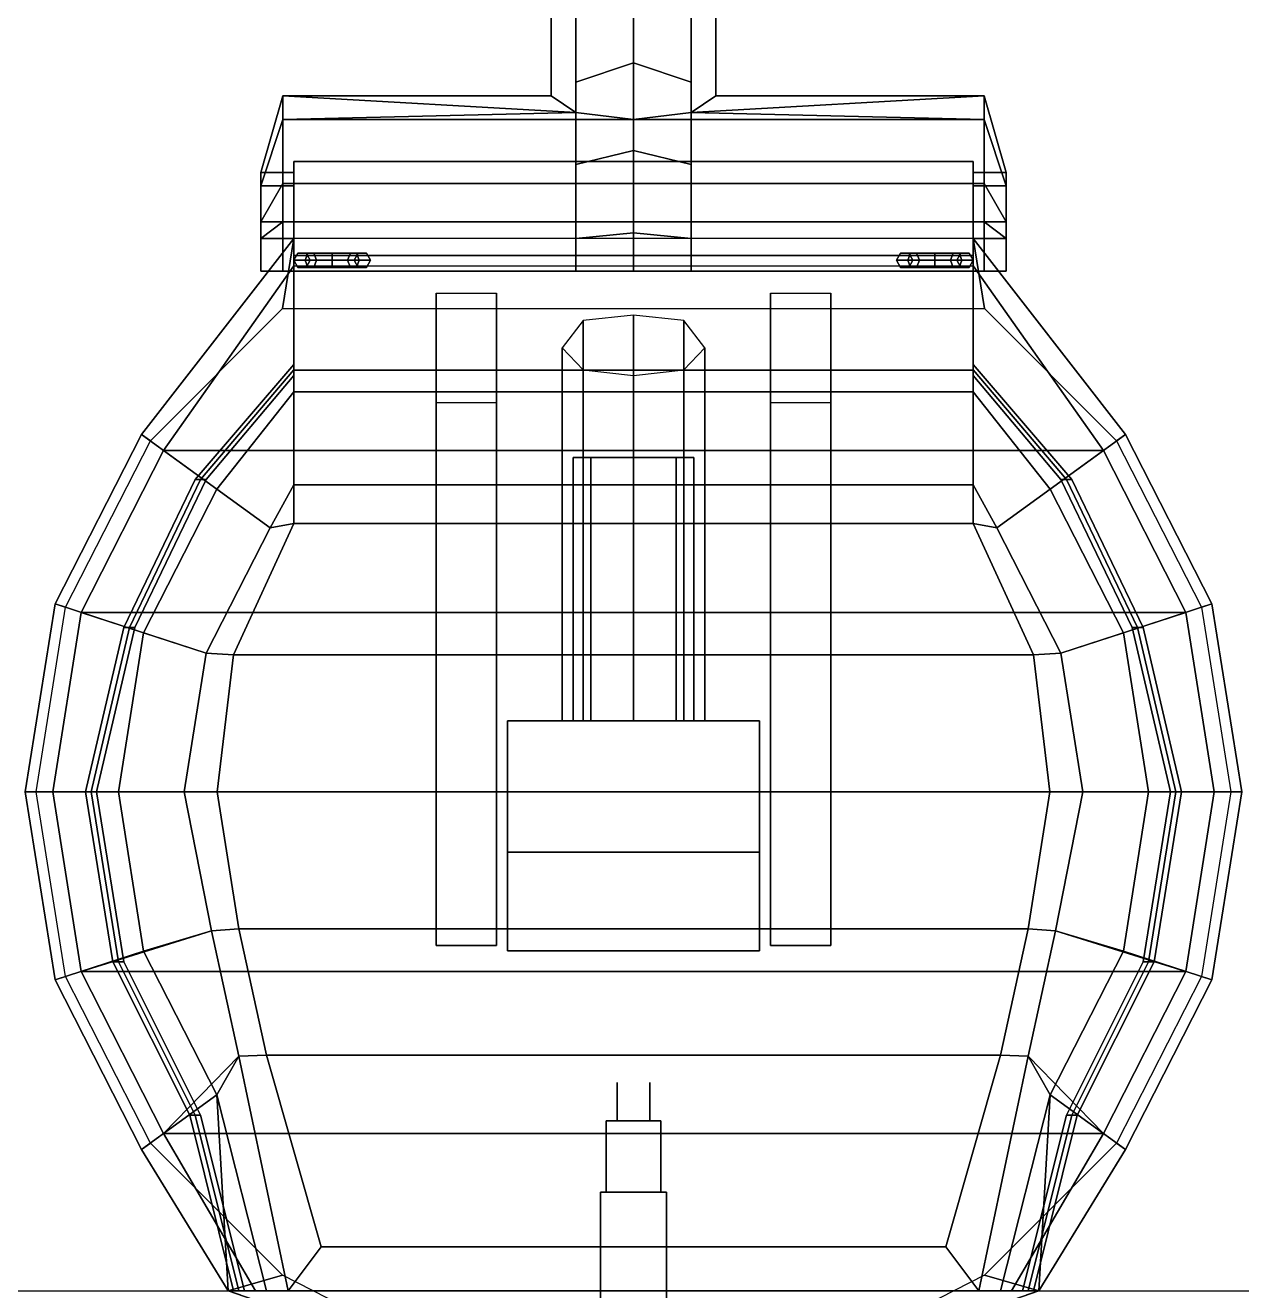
# Model space of a CAD drawing. Header units: millimetres. Extents: x -1.1 to 6.8, y -2.2 to 11.9.
# Drawn here: x -1.11 to 1.11, y -0.91 to 1.399 of the extents above; entities that cross this region are included whole.
import ezdxf

# ---------------------------------------------------------------- set-up
doc = ezdxf.new("R2010")
doc.units = ezdxf.units.MM
doc.header["$MEASUREMENT"] = 0
for name, color, linetype in [('drawing', 9, 'Continuous'), ('gun', 1, 'Continuous'), ('sleeve', 5, 'Continuous'), ('tent', 3, 'Continuous')]:
    doc.layers.add(name, color=color, linetype=linetype)

msp = doc.modelspace()

# ---------------------------------------------------------------- linework, layer by layer
for points in [[(0.62, 1.15, 0.25), (0.62, 1.04, 0.13), (-0.62, 1.04, 0.13), (-0.62, 1.15, 0.25)], [(-0.62, 1.15, 0.25), (-0.62, 1.04, 0.13), (-0.62, 0.95, 0.66), (-0.62, 1.15, 0.55)], [(-0.62, 1.15, 0.55), (-0.62, 0.95, 0.66), (0.62, 0.95, 0.66), (0.62, 1.15, 0.55)], [(0.62, 0.95, 0.66), (0.62, 1.04, 0.13), (0.62, 1.15, 0.25), (0.62, 1.15, 0.55)], [(0.62, 1.04, 0.13), (0.62, 0.9785, 0.13), (-0.62, 0.9785, 0.13), (-0.62, 1.04, 0.13)], [(-0.62, 1.04, 0.13), (-0.62, 0.9785, 0.13), (-0.62, 0.7694, 0.66), (-0.62, 0.95, 0.66)], [(0.62, 0.7694, 0.66), (0.62, 0.9785, 0.13), (0.62, 1.04, 0.13), (0.62, 0.95, 0.66)], [(-0.62, 1.01, 0.05), (-0.62, 0.73, 0.76), (-0.7605, 0.5525, 0.76), (-0.898, 0.6524, 0.05)], [(-0.898, 0.6524, 0.05), (-0.8818, 0.6407), (-0.6407, 0.8818), (-0.62, 1.01, 0.05)], [(-0.62, 1.01, 0.05), (-0.6407, 0.8818), (0.6407, 0.8818), (0.62, 1.01, 0.05)], [(0.62, 0.9785, 0.13), (0.62, 1.01, 0.05), (-0.62, 1.01, 0.05), (-0.62, 0.9785, 0.13)], [(0.898, 0.6524, 0.05), (0.7605, 0.5525, 0.76), (0.62, 0.73, 0.76), (0.62, 1.01, 0.05)], [(0.62, 1.01, 0.05), (0.6407, 0.8818), (0.8818, 0.6407), (0.898, 0.6524, 0.05)], [(-0.62, 0.56, 0.76), (-0.62, 0.96, 0.05), (-0.8576, 0.6231, 0.05), (-0.6634, 0.482, 0.76)], [(0.8576, 0.6231, 0.05), (-0.8576, 0.6231, 0.05), (-0.62, 0.96, 0.05), (0.62, 0.96, 0.05)], [(-0.62, 0.56, 0.76), (-0.62, 0.96, 0.05), (0.62, 0.96, 0.05), (0.62, 0.56, 0.76)], [(-0.62, 0.95, 0.66), (-0.62, 0.7694, 0.66), (0.62, 0.7694, 0.66), (0.62, 0.95, 0.66)], [(0.6634, 0.482, 0.76), (0.8576, 0.6231, 0.05), (0.62, 0.96, 0.05), (0.62, 0.56, 0.76)], [(-0.62, 0.77, 0.67), (-0.79, 0.57, 0.67), (-0.8, 0.57, 0.66), (-0.62, 0.78, 0.66)], [(-0.62, 0.78, 0.66), (-0.8, 0.57, 0.66), (-0.79, 0.57, 0.65), (-0.62, 0.77, 0.65)], [(-0.62, 0.76, 0.66), (-0.78, 0.57, 0.66), (-0.79, 0.57, 0.67), (-0.62, 0.77, 0.67)], [(-0.62, 0.77, 0.65), (-0.79, 0.57, 0.65), (-0.78, 0.57, 0.66), (-0.62, 0.76, 0.66)], [(0.62, 0.73, 0.76), (0.62, 0.7694, 0.66), (-0.62, 0.7694, 0.66), (-0.62, 0.73, 0.76)], [(0.62, 0.77, 0.65), (0.79, 0.57, 0.65), (0.8, 0.57, 0.66), (0.62, 0.78, 0.66)], [(0.62, 0.78, 0.66), (0.8, 0.57, 0.66), (0.79, 0.57, 0.67), (0.62, 0.77, 0.67)], [(0.62, 0.76, 0.66), (0.78, 0.57, 0.66), (0.79, 0.57, 0.65), (0.62, 0.77, 0.65)], [(0.62, 0.77, 0.67), (0.79, 0.57, 0.67), (0.78, 0.57, 0.66), (0.62, 0.76, 0.66)], [(-0.62, 0.73, 0.76), (-0.62, 0.56, 0.76), (-0.6634, 0.482, 0.76), (-0.7605, 0.5525, 0.76)], [(-0.62, 0.73, 0.76), (-0.62, 0.56, 0.76), (0.62, 0.56, 0.76), (0.62, 0.73, 0.76)], [(0.7605, 0.5525, 0.76), (0.6634, 0.482, 0.76), (0.62, 0.56, 0.76), (0.62, 0.73, 0.76)], [(-0.898, 0.6524, 0.05), (-0.7605, 0.5525, 0.76), (-0.894, 0.2905, 0.76), (-1.0557, 0.343, 0.05)], [(-1.0557, 0.343, 0.05), (-1.0367, 0.3368), (-0.8818, 0.6407), (-0.898, 0.6524, 0.05)], [(1.0557, 0.343, 0.05), (0.894, 0.2905, 0.76), (0.7605, 0.5525, 0.76), (0.898, 0.6524, 0.05)], [(0.898, 0.6524, 0.05), (0.8818, 0.6407), (1.0367, 0.3368), (1.0557, 0.343, 0.05)], [(-0.6634, 0.482, 0.76), (-0.8576, 0.6231, 0.05), (-1.0081, 0.3276, 0.05), (-0.7799, 0.2534, 0.76)], [(1.0081, 0.3276, 0.05), (-1.0081, 0.3276, 0.05), (-0.8576, 0.6231, 0.05), (0.8576, 0.6231, 0.05)], [(0.7799, 0.2534, 0.76), (1.0081, 0.3276, 0.05), (0.8576, 0.6231, 0.05), (0.6634, 0.482, 0.76)], [(-0.79, 0.57, 0.67), (-0.92, 0.3, 0.67), (-0.93, 0.3, 0.66), (-0.8, 0.57, 0.66)], [(-0.8, 0.57, 0.66), (-0.93, 0.3, 0.66), (-0.92, 0.3, 0.65), (-0.79, 0.57, 0.65)], [(-0.78, 0.57, 0.66), (-0.91, 0.3, 0.66), (-0.92, 0.3, 0.67), (-0.79, 0.57, 0.67)], [(-0.79, 0.57, 0.65), (-0.92, 0.3, 0.65), (-0.91, 0.3, 0.66), (-0.78, 0.57, 0.66)], [(0.78, 0.57, 0.66), (0.91, 0.3, 0.66), (0.92, 0.3, 0.65), (0.79, 0.57, 0.65)], [(0.79, 0.57, 0.67), (0.92, 0.3, 0.67), (0.91, 0.3, 0.66), (0.78, 0.57, 0.66)], [(0.79, 0.57, 0.65), (0.92, 0.3, 0.65), (0.93, 0.3, 0.66), (0.8, 0.57, 0.66)], [(0.8, 0.57, 0.66), (0.93, 0.3, 0.66), (0.92, 0.3, 0.67), (0.79, 0.57, 0.67)], [(-0.7605, 0.5525, 0.76), (-0.6634, 0.482, 0.76), (-0.7799, 0.2534, 0.76), (-0.894, 0.2905, 0.76)], [(0.894, 0.2905, 0.76), (0.7799, 0.2534, 0.76), (0.6634, 0.482, 0.76), (0.7605, 0.5525, 0.76)], [(-1.0557, 0.343, 0.05), (-0.894, 0.2905, 0.76), (-0.94, 0, 0.76), (-1.11, 0, 0.05)], [(-1.11, 0, 0.05), (-1.09, 0), (-1.0367, 0.3368), (-1.0557, 0.343, 0.05)], [(-0.7799, 0.2534, 0.76), (-1.0081, 0.3276, 0.05), (-1.06, 0, 0.05), (-0.82, 0, 0.76)], [(1.06, 0, 0.05), (-1.06, 0, 0.05), (-1.0081, 0.3276, 0.05), (1.0081, 0.3276, 0.05)], [(0.82, 0, 0.76), (1.06, 0, 0.05), (1.0081, 0.3276, 0.05), (0.7799, 0.2534, 0.76)], [(1.11, 0, 0.05), (0.94, 0, 0.76), (0.894, 0.2905, 0.76), (1.0557, 0.343, 0.05)], [(1.0557, 0.343, 0.05), (1.0367, 0.3368), (1.09, 0), (1.11, 0, 0.05)], [(-0.92, 0.3, 0.67), (-0.99, 0, 0.67), (-1, 0, 0.66), (-0.93, 0.3, 0.66)], [(-0.93, 0.3, 0.66), (-1, 0, 0.66), (-0.99, 0, 0.65), (-0.92, 0.3, 0.65)], [(-0.91, 0.3, 0.66), (-0.98, 0, 0.66), (-0.99, 0, 0.67), (-0.92, 0.3, 0.67)], [(-0.92, 0.3, 0.65), (-0.99, 0, 0.65), (-0.98, 0, 0.66), (-0.91, 0.3, 0.66)], [(-0.894, 0.2905, 0.76), (-0.7799, 0.2534, 0.76), (-0.82, 0, 0.76), (-0.94, 0, 0.76)], [(0.94, 0, 0.76), (0.82, 0, 0.76), (0.7799, 0.2534, 0.76), (0.894, 0.2905, 0.76)], [(0.91, 0.3, 0.66), (0.98, 0, 0.66), (0.99, 0, 0.65), (0.92, 0.3, 0.65)], [(0.92, 0.3, 0.67), (0.99, 0, 0.67), (0.98, 0, 0.66), (0.91, 0.3, 0.66)], [(0.92, 0.3, 0.65), (0.99, 0, 0.65), (1, 0, 0.66), (0.93, 0.3, 0.66)], [(0.93, 0.3, 0.66), (1, 0, 0.66), (0.99, 0, 0.67), (0.92, 0.3, 0.67)], [(-1.11, 0, 0.05), (-1.11, 0, 0.05), (-1.0557, -0.343, 0.11), (-1.0557, -0.343, 0.05)], [(-1.11, 0, 0.05), (-0.94, 0, 0.76), (-0.894, -0.2905, 0.76), (-1.0557, -0.343, 0.11)], [(-1.0557, -0.343, 0.05), (-1.0367, -0.3368), (-1.09, 0), (-1.11, 0, 0.05)], [(-0.82, 0, 0.76), (-1.06, 0, 0.05), (-1.0081, -0.3276, 0.05), (-0.77, -0.2534, 0.76)], [(1.0081, -0.3276, 0.05), (-1.0081, -0.3276, 0.05), (-1.06, 0, 0.05), (1.06, 0, 0.05)], [(-0.99, 0, 0.67), (-0.94, -0.31, 0.67), (-0.95, -0.31, 0.66), (-1, 0, 0.66)], [(-1, 0, 0.66), (-0.95, -0.31, 0.66), (-0.94, -0.31, 0.65), (-0.99, 0, 0.65)], [(-0.98, 0, 0.66), (-0.93, -0.31, 0.66), (-0.94, -0.31, 0.67), (-0.99, 0, 0.67)], [(-0.99, 0, 0.65), (-0.94, -0.31, 0.65), (-0.93, -0.31, 0.66), (-0.98, 0, 0.66)], [(-0.94, 0, 0.76), (-0.82, 0, 0.76), (-0.77, -0.2534, 0.76), (-0.894, -0.2905, 0.76)], [(0.77, -0.2534, 0.76), (1.0081, -0.3276, 0.05), (1.06, 0, 0.05), (0.82, 0, 0.76)], [(0.894, -0.2905, 0.76), (0.77, -0.2534, 0.76), (0.82, 0, 0.76), (0.94, 0, 0.76)], [(1.0557, -0.343, 0.11), (0.894, -0.2905, 0.76), (0.94, 0, 0.76), (1.11, 0, 0.05)], [(0.98, 0, 0.66), (0.93, -0.31, 0.66), (0.94, -0.31, 0.65), (0.99, 0, 0.65)], [(0.99, 0, 0.67), (0.94, -0.31, 0.67), (0.93, -0.31, 0.66), (0.98, 0, 0.66)], [(0.99, 0, 0.65), (0.94, -0.31, 0.65), (0.95, -0.31, 0.66), (1, 0, 0.66)], [(1, 0, 0.66), (0.95, -0.31, 0.66), (0.94, -0.31, 0.67), (0.99, 0, 0.67)], [(1.11, 0, 0.05), (1.09, 0), (1.0367, -0.3368), (1.0557, -0.343, 0.05)], [(-0.77, -0.2534, 0.76), (-1.0081, -0.3276, 0.05), (-0.8576, -0.6231, 0.05), (-0.72, -0.482, 0.76)], [(-0.894, -0.2905, 0.76), (-0.77, -0.2534, 0.76), (-0.72, -0.482, 0.76), (-0.7605, -0.5525, 0.76)], [(0.72, -0.482, 0.76), (0.8576, -0.6231, 0.05), (1.0081, -0.3276, 0.05), (0.77, -0.2534, 0.76)], [(0.7605, -0.5525, 0.76), (0.72, -0.482, 0.76), (0.77, -0.2534, 0.76), (0.894, -0.2905, 0.76)], [(-1.0557, -0.343, 0.11), (-0.894, -0.2905, 0.76), (-0.7605, -0.5525, 0.76), (-0.898, -0.6524, 0.26)], [(0.898, -0.6524, 0.26), (0.7605, -0.5525, 0.76), (0.894, -0.2905, 0.76), (1.0557, -0.343, 0.11)], [(-0.94, -0.31, 0.67), (-0.8, -0.59, 0.67), (-0.81, -0.59, 0.66), (-0.95, -0.31, 0.66)], [(-0.95, -0.31, 0.66), (-0.81, -0.59, 0.66), (-0.8, -0.59, 0.65), (-0.94, -0.31, 0.65)], [(-0.93, -0.31, 0.66), (-0.79, -0.59, 0.66), (-0.8, -0.59, 0.67), (-0.94, -0.31, 0.67)], [(-0.94, -0.31, 0.65), (-0.8, -0.59, 0.65), (-0.79, -0.59, 0.66), (-0.93, -0.31, 0.66)], [(0.93, -0.31, 0.66), (0.79, -0.59, 0.66), (0.8, -0.59, 0.65), (0.94, -0.31, 0.65)], [(0.94, -0.31, 0.67), (0.8, -0.59, 0.67), (0.79, -0.59, 0.66), (0.93, -0.31, 0.66)], [(0.94, -0.31, 0.65), (0.8, -0.59, 0.65), (0.81, -0.59, 0.66), (0.95, -0.31, 0.66)], [(0.95, -0.31, 0.66), (0.81, -0.59, 0.66), (0.8, -0.59, 0.67), (0.94, -0.31, 0.67)], [(-0.898, -0.6524, 0.05), (-0.8818, -0.6407), (-1.0367, -0.3368), (-1.0557, -0.343, 0.05)], [(-1.0557, -0.343, 0.05), (-1.0557, -0.343, 0.11), (-0.898, -0.6524, 0.26), (-0.898, -0.6524, 0.05)], [(0.8576, -0.6231, 0.05), (-0.8576, -0.6231, 0.05), (-1.0081, -0.3276, 0.05), (1.0081, -0.3276, 0.05)], [(1.0557, -0.343, 0.05), (1.0367, -0.3368), (0.8818, -0.6407), (0.898, -0.6524, 0.05)], [(0.898, -0.6524, 0.05), (0.898, -0.6524, 0.26), (1.0557, -0.343, 0.11), (1.0557, -0.343, 0.05)], [(-0.72, -0.482, 0.76), (-0.8576, -0.6231, 0.05), (-0.69, -0.91, 0.05), (-0.63, -0.91, 0.76)], [(-0.7605, -0.5525, 0.76), (-0.72, -0.482, 0.76), (-0.63, -0.91, 0.76), (-0.67, -0.91, 0.76)], [(0.63, -0.91, 0.76), (0.69, -0.91, 0.05), (0.8576, -0.6231, 0.05), (0.72, -0.482, 0.76)], [(0.67, -0.91, 0.76), (0.63, -0.91, 0.76), (0.72, -0.482, 0.76), (0.7605, -0.5525, 0.76)], [(-0.898, -0.6524, 0.26), (-0.7605, -0.5525, 0.76), (-0.74, -0.91, 0.69), (-0.74, -0.91, 0.61)], [(-0.7605, -0.5525, 0.76), (-0.7605, -0.5525, 0.76), (-0.67, -0.91, 0.76), (-0.74, -0.91, 0.69)], [(0.74, -0.91, 0.69), (0.67, -0.91, 0.76), (0.7605, -0.5525, 0.76)], [(0.74, -0.91, 0.61), (0.74, -0.91, 0.69), (0.7605, -0.5525, 0.76), (0.898, -0.6524, 0.26)], [(-0.8, -0.59, 0.67), (-0.72, -0.91, 0.67), (-0.73, -0.91, 0.66), (-0.81, -0.59, 0.66)], [(-0.81, -0.59, 0.66), (-0.73, -0.91, 0.66), (-0.72, -0.91, 0.65), (-0.8, -0.59, 0.65)], [(-0.79, -0.59, 0.66), (-0.71, -0.91, 0.66), (-0.72, -0.91, 0.67), (-0.8, -0.59, 0.67)], [(-0.8, -0.59, 0.65), (-0.72, -0.91, 0.65), (-0.71, -0.91, 0.66), (-0.79, -0.59, 0.66)], [(0.79, -0.59, 0.66), (0.71, -0.91, 0.66), (0.72, -0.91, 0.65), (0.8, -0.59, 0.65)], [(0.8, -0.59, 0.67), (0.72, -0.91, 0.67), (0.71, -0.91, 0.66), (0.79, -0.59, 0.66)], [(0.8, -0.59, 0.65), (0.72, -0.91, 0.65), (0.73, -0.91, 0.66), (0.81, -0.59, 0.66)], [(0.81, -0.59, 0.66), (0.73, -0.91, 0.66), (0.72, -0.91, 0.67), (0.8, -0.59, 0.67)], [(0.69, -0.91, 0.05), (-0.69, -0.91, 0.05), (-0.8576, -0.6231, 0.05), (0.8576, -0.6231, 0.05)], [(-0.74, -0.91, 0.05), (-0.6407, -0.8818), (-0.8818, -0.6407), (-0.898, -0.6524, 0.05)], [(0.898, -0.6524, 0.05), (0.8818, -0.6407), (0.6407, -0.8818), (0.74, -0.91, 0.05)], [(-0.898, -0.6524, 0.05), (-0.898, -0.6524, 0.26), (-0.74, -0.91, 0.61), (-0.74, -0.91, 0.05)], [(0.74, -0.91, 0.05), (0.74, -0.91, 0.61), (0.898, -0.6524, 0.26), (0.898, -0.6524, 0.05)], [(-0.3004, -1.0624, 0.05), (-0.3368, -1.0367), (-0.6407, -0.8818), (-0.74, -0.91, 0.05)], [(-0.06, -0.95, 1.32), (-0.06, -1.06, 1.14), (-0.06, -0.98, 1.14), (-0.06, -0.89, 1.32)], [(-0.06, -0.95, 1.32), (-0.06, -1.06, 1.14), (-0.06, -0.98, 1.14), (-0.06, -0.89, 1.32)], [(0.06, -0.95, 1.32), (0.06, -1.06, 1.14), (0.06, -0.98, 1.14), (0.06, -0.89, 1.32)], [(0.06, -0.95, 1.32), (0.06, -1.06, 1.14), (0.06, -0.98, 1.14), (0.06, -0.89, 1.32)], [(0.74, -0.91, 0.05), (0.6407, -0.8818), (0.3368, -1.0367), (0.3004, -1.0624, 0.05)], [(-0.74, -0.91, 0.05), (-0.4542, -1.0091, 0.41), (-0.3004, -1.0624, 0.23), (-0.3004, -1.0624, 0.05)], [(-0.74, -0.91, 0.05), (-0.718, -0.9176, 0.56), (-0.4542, -1.0091, 0.41), (-0.74, -0.91, 0.05)], [(-0.74, -0.91, 0.05), (-0.74, -0.91, 0.61), (-0.718, -0.9176, 0.56), (-0.74, -0.91, 0.05)], [(-0.63, -0.91, 0.76), (-0.69, -0.91, 0.05), (0.69, -0.91, 0.05), (0.63, -0.91, 0.76)], [(0.3004, -1.0624, 0.05), (0.3004, -1.0624, 0.23), (0.4542, -1.0091, 0.41), (0.74, -0.91, 0.05)], [(0.74, -0.91, 0.05), (0.4542, -1.0091, 0.41), (0.718, -0.9176, 0.56), (0.74, -0.91, 0.05)], [(0.74, -0.91, 0.05), (0.718, -0.9176, 0.56), (0.74, -0.91, 0.61), (0.74, -0.91, 0.05)]]:
    msp.add_3dface(points)
at = {"layer": 'drawing'}
msp.add_xline((-1.03, -0.91, 0.76), (1, 0), dxfattribs=at)
at = {"layer": 'gun'}
for points in [[(-0.0778, 0.61, 0.4678), (-0.0778, 0.13, 0.4678), (-0.11, 0.13, 0.39), (-0.11, 0.61, 0.39)], [(-0.11, 0.61, 0.39), (-0.11, 0.13, 0.39), (-0.0778, 0.13, 0.3122), (-0.0778, 0.61, 0.3122)], [(0, 0.61, 0.5), (0, 0.13, 0.5), (-0.0778, 0.13, 0.4678), (-0.0778, 0.61, 0.4678)], [(-0.0778, 0.61, 0.3122), (-0.0778, 0.13, 0.3122), (0, 0.13, 0.28), (0, 0.61, 0.28)], [(0.0778, 0.61, 0.4678), (0.0778, 0.13, 0.4678), (0, 0.13, 0.5), (0, 0.61, 0.5)], [(0, 0.61, 0.28), (0, 0.13, 0.28), (0.0778, 0.13, 0.3122), (0.0778, 0.61, 0.3122)], [(0.11, 0.61, 0.39), (0.11, 0.13, 0.39), (0.0778, 0.13, 0.4678), (0.0778, 0.61, 0.4678)], [(0.0778, 0.61, 0.3122), (0.0778, 0.13, 0.3122), (0.11, 0.13, 0.39), (0.11, 0.61, 0.39)], [(0.23, 0.13, 0.6), (0.23, 0.13, 0.17), (-0.23, 0.13, 0.17), (-0.23, 0.13, 0.6)], [(0.23, 0.13, 0.17), (0.23, -0.29, 0.17), (-0.23, -0.29, 0.17), (-0.23, 0.13, 0.17)], [(-0.23, 0.13, 0.17), (-0.23, -0.11, 0.17), (-0.23, -0.11, 0.6), (-0.23, 0.13, 0.6)], [(-0.23, 0.13, 0.6), (-0.23, -0.11, 0.6), (0.23, -0.11, 0.6), (0.23, 0.13, 0.6)], [(0.23, -0.11, 0.6), (0.23, -0.11, 0.17), (0.23, 0.13, 0.17), (0.23, 0.13, 0.6)], [(-0.23, -0.11, 0.6), (-0.23, -0.11, 0.24), (0.23, -0.11, 0.24), (0.23, -0.11, 0.6)], [(-0.23, -0.11, 0.17), (-0.23, -0.29, 0.17), (-0.23, -0.29, 0.24), (-0.23, -0.11, 0.24)], [(-0.23, -0.11, 0.24), (-0.23, -0.29, 0.24), (0.23, -0.29, 0.24), (0.23, -0.11, 0.24)], [(0.23, -0.29, 0.24), (0.23, -0.29, 0.17), (0.23, -0.11, 0.17), (0.23, -0.11, 0.24)], [(-0.23, -0.29, 0.24), (-0.23, -0.29, 0.17), (0.23, -0.29, 0.17), (0.23, -0.29, 0.24)], [(-0.03, -0.6, 1.36), (-0.03, -0.6, 1.33), (-0.03, -0.56, 1.33), (-0.03, -0.53, 1.36)], [(-0.03, -0.6, 1.29), (-0.03, -0.6, 1.26), (-0.03, -0.53, 1.26), (-0.03, -0.56, 1.29)], [(-0.03, -0.56, 1.33), (-0.03, -0.56, 1.29), (-0.03, -0.53, 1.26), (-0.03, -0.53, 1.36)], [(0.03, -0.6, 1.29), (0.03, -0.6, 1.26), (0.03, -0.53, 1.26), (0.03, -0.56, 1.29)], [(0.03, -0.6, 1.36), (0.03, -0.6, 1.33), (0.03, -0.56, 1.33), (0.03, -0.53, 1.36)], [(0.03, -0.56, 1.33), (0.03, -0.56, 1.29), (0.03, -0.53, 1.26), (0.03, -0.53, 1.36)], [(-0.05, -0.6, 1.24), (-0.05, -0.73, 1.24), (-0.05, -0.73, 1.38), (-0.05, -0.6, 1.38)], [(0.05, -0.6, 1.38), (0.05, -0.6, 1.24), (-0.05, -0.6, 1.24), (-0.05, -0.6, 1.38)], [(0.05, -0.6, 1.24), (0.05, -0.73, 1.24), (-0.05, -0.73, 1.24), (-0.05, -0.6, 1.24)], [(-0.05, -0.6, 1.38), (-0.05, -0.73, 1.38), (0.05, -0.73, 1.38), (0.05, -0.6, 1.38)], [(0.05, -0.73, 1.38), (0.05, -0.73, 1.24), (0.05, -0.6, 1.24), (0.05, -0.6, 1.38)], [(0.06, -0.73, 1.38), (0.06, -0.73, 1.22), (-0.06, -0.73, 1.22), (-0.06, -0.73, 1.38)], [(-0.06, -0.73, 1.22), (-0.06, -1.17, 1.22), (-0.06, -1.17, 1.38), (-0.06, -0.73, 1.38)], [(0.06, -0.73, 1.22), (0.06, -1.17, 1.22), (-0.06, -1.17, 1.22), (-0.06, -0.73, 1.22)], [(-0.06, -0.73, 1.38), (-0.06, -1.17, 1.38), (0.06, -1.17, 1.38), (0.06, -0.73, 1.38)], [(0.06, -1.17, 1.38), (0.06, -1.17, 1.22), (0.06, -0.73, 1.22), (0.06, -0.73, 1.38)]]:
    msp.add_3dface(points, dxfattribs=at)
at = {"layer": 'sleeve'}
for points in [[(-0.105, 1.47, 0.4961), (-0.105, 1.2397, 0.4961), (-0.15, 1.27, 0.39), (-0.15, 1.47, 0.39)], [(-0.15, 1.47, 0.39), (-0.15, 1.27, 0.39), (-0.105, 1.2397, 0.2839), (-0.105, 1.47, 0.2839)], [(0, 1.47, 0.54), (0, 1.33, 0.54), (-0.105, 1.295, 0.4961), (-0.105, 1.47, 0.4961)], [(-0.105, 1.47, 0.2839), (-0.105, 1.2397, 0.2839), (0, 1.2271, 0.24), (0, 1.47, 0.24)], [(0.105, 1.47, 0.4961), (0.105, 1.295, 0.4961), (0, 1.33, 0.54), (0, 1.47, 0.54)], [(0, 1.47, 0.24), (0, 1.2271, 0.24), (0.105, 1.2397, 0.2839), (0.105, 1.47, 0.2839)], [(0.15, 1.47, 0.39), (0.15, 1.27, 0.39), (0.105, 1.2397, 0.4961), (0.105, 1.47, 0.4961)], [(0.105, 1.47, 0.2839), (0.105, 1.2397, 0.2839), (0.15, 1.27, 0.39), (0.15, 1.47, 0.39)], [(0, 1.17, 0.64), (-0.105, 1.145, 0.62), (-0.105, 1.295, 0.4961), (0, 1.33, 0.54)], [(0.105, 1.145, 0.62), (0, 1.17, 0.64), (0, 1.33, 0.54), (0.105, 1.295, 0.4961)], [(-0.105, 1.295, 0.4961), (-0.105, 1.2271, 0.54), (-0.105, 1.2397, 0.4961), (-0.105, 1.295, 0.4961)], [(-0.105, 1.145, 0.62), (-0.105, 1.11, 0.61), (-0.105, 1.2271, 0.54), (-0.105, 1.295, 0.4961)], [(0.105, 1.2271, 0.54), (0.105, 1.2271, 0.54), (0.105, 1.295, 0.4961), (0.105, 1.2397, 0.4961)], [(0.105, 1.11, 0.61), (0.105, 1.145, 0.62), (0.105, 1.295, 0.4961), (0.105, 1.2271, 0.54)], [(-0.64, 1.2271, 0.54), (-0.68, 1.1059, 0.48), (-0.68, 1.13, 0.39), (-0.64, 1.27, 0.39)], [(-0.64, 1.27, 0.39), (-0.68, 1.13, 0.39), (-0.68, 1.1059, 0.3), (-0.64, 1.2271, 0.24)], [(-0.105, 1.2397, 0.2839), (-0.64, 1.27, 0.39), (-0.64, 1.2271, 0.24), (0, 1.2271, 0.24)], [(-0.15, 1.27, 0.39), (-0.64, 1.27, 0.39), (-0.64, 1.27, 0.39), (-0.105, 1.2397, 0.2839)], [(-0.105, 1.2397, 0.4961), (-0.64, 1.2271, 0.54), (-0.64, 1.27, 0.39), (-0.15, 1.27, 0.39)], [(0, 1.2271, 0.24), (0.64, 1.2271, 0.24), (0.64, 1.27, 0.39), (0.105, 1.2397, 0.2839)], [(0.64, 1.2271, 0.54), (0.105, 1.2397, 0.4961), (0.15, 1.27, 0.39), (0.64, 1.27, 0.39)], [(0.64, 1.27, 0.39), (0.15, 1.27, 0.39), (0.15, 1.27, 0.39), (0.105, 1.2397, 0.2839)], [(0.64, 1.2271, 0.24), (0.68, 1.1059, 0.3), (0.68, 1.13, 0.39), (0.64, 1.27, 0.39)], [(0.64, 1.27, 0.39), (0.68, 1.13, 0.39), (0.68, 1.1059, 0.48), (0.64, 1.2271, 0.54)], [(-0.64, 1.11, 0.61), (-0.68, 1.04, 0.5459), (-0.68, 1.1059, 0.48), (-0.64, 1.2271, 0.54)], [(-0.64, 1.2271, 0.24), (-0.68, 1.1059, 0.3), (-0.68, 1.04, 0.2341), (-0.64, 1.11, 0.15)], [(-0.105, 1.2271, 0.54), (-0.64, 1.2271, 0.54), (-0.105, 1.2397, 0.4961)], [(0.64, 1.2271, 0.24), (-0.64, 1.2271, 0.24), (-0.64, 1.11, 0.15), (0.64, 1.11, 0.15)], [(-0.105, 1.11, 0.61), (-0.64, 1.11, 0.61), (-0.64, 1.2271, 0.54), (-0.105, 1.2271, 0.54)], [(0.64, 1.2271, 0.54), (0.105, 1.2271, 0.54), (0.105, 1.2397, 0.4961)], [(0.64, 1.11, 0.61), (0.105, 1.11, 0.61), (0.105, 1.2271, 0.54), (0.64, 1.2271, 0.54)], [(0.64, 1.11, 0.15), (0.68, 1.04, 0.2341), (0.68, 1.1059, 0.3), (0.64, 1.2271, 0.24)], [(0.64, 1.2271, 0.54), (0.68, 1.1059, 0.48), (0.68, 1.04, 0.5459), (0.64, 1.11, 0.61)], [(0, 1.02, 0.7), (-0.105, 1.01, 0.67), (-0.105, 1.145, 0.62), (0, 1.17, 0.64)], [(0.105, 1.01, 0.67), (0, 1.02, 0.7), (0, 1.17, 0.64), (0.105, 1.145, 0.62)], [(-0.105, 1.01, 0.67), (-0.105, 0.95, 0.67), (-0.105, 1.11, 0.61), (-0.105, 1.145, 0.62)], [(0.105, 0.95, 0.67), (0.105, 1.01, 0.67), (0.105, 1.145, 0.62), (0.105, 1.11, 0.61)], [(-0.62, 1.13, 0.39), (-0.68, 1.13, 0.39), (-0.68, 1.1059, 0.48), (-0.62, 1.1059, 0.48)], [(-0.62, 1.1059, 0.3), (-0.68, 1.1059, 0.3), (-0.68, 1.13, 0.39), (-0.62, 1.13, 0.39)], [(-0.64, 0.95, 0.67), (-0.68, 0.95, 0.57), (-0.68, 1.04, 0.5459), (-0.64, 1.11, 0.61)], [(-0.64, 1.11, 0.15), (-0.68, 1.04, 0.2341), (-0.68, 1.01, 0.22), (-0.64, 1.04, 0.12)], [(0.64, 1.11, 0.15), (-0.64, 1.11, 0.15), (-0.64, 1.04, 0.12), (0.64, 1.04, 0.12)], [(-0.105, 0.95, 0.67), (-0.64, 0.95, 0.67), (-0.64, 1.11, 0.61), (-0.105, 1.11, 0.61)], [(0.64, 0.95, 0.67), (0.105, 0.95, 0.67), (0.105, 1.11, 0.61), (0.64, 1.11, 0.61)], [(0.68, 1.13, 0.39), (0.62, 1.13, 0.39), (0.62, 1.1059, 0.48), (0.68, 1.1059, 0.48)], [(0.68, 1.1059, 0.3), (0.62, 1.1059, 0.3), (0.62, 1.13, 0.39), (0.68, 1.13, 0.39)], [(0.64, 1.04, 0.12), (0.68, 1.01, 0.22), (0.68, 1.04, 0.2341), (0.64, 1.11, 0.15)], [(0.64, 1.11, 0.61), (0.68, 1.04, 0.5459), (0.68, 0.95, 0.57), (0.64, 0.95, 0.67)], [(-0.62, 1.1059, 0.48), (-0.68, 1.1059, 0.48), (-0.68, 1.04, 0.5459), (-0.62, 1.04, 0.5459)], [(-0.62, 1.04, 0.2341), (-0.68, 1.04, 0.2341), (-0.68, 1.1059, 0.3), (-0.62, 1.1059, 0.3)], [(0.68, 1.1059, 0.48), (0.62, 1.1059, 0.48), (0.62, 1.04, 0.5459), (0.68, 1.04, 0.5459)], [(0.68, 1.04, 0.2341), (0.62, 1.04, 0.2341), (0.62, 1.1059, 0.3), (0.68, 1.1059, 0.3)], [(-0.62, 1.04, 0.5459), (-0.68, 1.04, 0.5459), (-0.68, 0.95, 0.57), (-0.62, 0.95, 0.57)], [(-0.62, 1.01, 0.22), (-0.68, 1.01, 0.22), (-0.68, 1.04, 0.2341), (-0.62, 1.04, 0.2341)], [(-0.62, 1.04, 0.12), (-0.64, 1.04, 0.12), (-0.68, 1.01, 0.22), (-0.62, 1.01, 0.22)], [(0.68, 1.04, 0.5459), (0.62, 1.04, 0.5459), (0.62, 0.95, 0.57), (0.68, 0.95, 0.57)], [(0.68, 1.01, 0.22), (0.62, 1.01, 0.22), (0.62, 1.04, 0.2341), (0.68, 1.04, 0.2341)], [(0.64, 1.04, 0.12), (0.62, 1.04, 0.12), (0.62, 1.01, 0.22), (0.68, 1.01, 0.22)], [(0, 0.95, 0.72), (-0.105, 0.95, 0.69), (-0.105, 1.01, 0.67), (0, 1.02, 0.7)], [(0.105, 0.95, 0.69), (0, 0.95, 0.72), (0, 1.02, 0.7), (0.105, 1.01, 0.67)], [(-0.105, 0.95, 0.69), (-0.105, 0.95, 0.67), (-0.105, 0.95, 0.67), (-0.105, 1.01, 0.67)], [(0.105, 0.95, 0.67), (0.105, 0.95, 0.69), (0.105, 1.01, 0.67), (0.105, 0.95, 0.67)], [(-0.62, 0.97, 0.71), (-0.5995, 0.97, 0.7595), (-0.5942, 0.983, 0.7542), (-0.6125, 0.983, 0.71)], [(-0.6125, 0.983, 0.655), (-0.6125, 0.983, 0.71), (-0.62, 0.97, 0.71), (-0.62, 0.97, 0.66)], [(-0.6125, 0.957, 0.71), (-0.5942, 0.957, 0.7542), (-0.5995, 0.97, 0.7595), (-0.62, 0.97, 0.71)], [(-0.62, 0.97, 0.66), (-0.62, 0.97, 0.71), (-0.6125, 0.957, 0.71), (-0.6125, 0.957, 0.665)], [(-0.6125, 0.983, 0.71), (-0.5942, 0.983, 0.7542), (-0.5836, 0.983, 0.7436), (-0.5975, 0.983, 0.71)], [(-0.5975, 0.983, 0.655), (-0.5975, 0.983, 0.71), (-0.6125, 0.983, 0.71), (-0.6125, 0.983, 0.655)], [(-0.5995, 0.97, 0.7595), (-0.55, 0.97, 0.78), (-0.55, 0.983, 0.7725), (-0.5942, 0.983, 0.7542)], [(-0.5942, 0.957, 0.7542), (-0.55, 0.957, 0.7725), (-0.55, 0.97, 0.78), (-0.5995, 0.97, 0.7595)], [(-0.5975, 0.983, 0.71), (-0.5836, 0.983, 0.7436), (-0.5783, 0.97, 0.7383), (-0.59, 0.97, 0.71)], [(-0.59, 0.97, 0.66), (-0.59, 0.97, 0.71), (-0.5975, 0.983, 0.71), (-0.5975, 0.983, 0.655)], [(-0.59, 0.97, 0.71), (-0.5783, 0.97, 0.7383), (-0.5836, 0.957, 0.7436), (-0.5975, 0.957, 0.71)], [(-0.5975, 0.957, 0.665), (-0.5975, 0.957, 0.71), (-0.59, 0.97, 0.71), (-0.59, 0.97, 0.66)], [(-0.5942, 0.983, 0.7542), (-0.55, 0.983, 0.7725), (-0.55, 0.983, 0.7575), (-0.5836, 0.983, 0.7436)], [(-0.5836, 0.983, 0.7436), (-0.55, 0.983, 0.7575), (-0.55, 0.97, 0.75), (-0.5783, 0.97, 0.7383)], [(-0.5783, 0.97, 0.7383), (-0.55, 0.97, 0.75), (-0.55, 0.957, 0.7575), (-0.5836, 0.957, 0.7436)], [(-0.55, 0.983, 0.7575), (-0.5164, 0.983, 0.7436), (-0.5217, 0.97, 0.7383), (-0.55, 0.97, 0.75)], [(-0.55, 0.983, 0.7725), (-0.5058, 0.983, 0.7542), (-0.5164, 0.983, 0.7436), (-0.55, 0.983, 0.7575)], [(-0.55, 0.97, 0.78), (-0.5005, 0.97, 0.7595), (-0.5058, 0.983, 0.7542), (-0.55, 0.983, 0.7725)], [(-0.55, 0.957, 0.7725), (-0.5058, 0.957, 0.7542), (-0.5005, 0.97, 0.7595), (-0.55, 0.97, 0.78)], [(-0.55, 0.97, 0.75), (-0.5217, 0.97, 0.7383), (-0.5164, 0.957, 0.7436), (-0.55, 0.957, 0.7575)], [(-0.5164, 0.983, 0.7436), (-0.5025, 0.983, 0.71), (-0.51, 0.97, 0.71), (-0.5217, 0.97, 0.7383)], [(-0.5217, 0.97, 0.7383), (-0.51, 0.97, 0.71), (-0.5025, 0.957, 0.71), (-0.5164, 0.957, 0.7436)], [(-0.5058, 0.983, 0.7542), (-0.4875, 0.983, 0.71), (-0.5025, 0.983, 0.71), (-0.5164, 0.983, 0.7436)], [(-0.5025, 0.983, 0.655), (-0.5025, 0.983, 0.71), (-0.51, 0.97, 0.71), (-0.51, 0.97, 0.66)], [(-0.51, 0.97, 0.66), (-0.51, 0.97, 0.71), (-0.5025, 0.957, 0.71), (-0.5025, 0.957, 0.665)], [(-0.5005, 0.97, 0.7595), (-0.48, 0.97, 0.71), (-0.4875, 0.983, 0.71), (-0.5058, 0.983, 0.7542)], [(-0.5058, 0.957, 0.7542), (-0.4875, 0.957, 0.71), (-0.48, 0.97, 0.71), (-0.5005, 0.97, 0.7595)], [(-0.4875, 0.983, 0.655), (-0.4875, 0.983, 0.71), (-0.5025, 0.983, 0.71), (-0.5025, 0.983, 0.655)], [(-0.48, 0.97, 0.66), (-0.48, 0.97, 0.71), (-0.4875, 0.983, 0.71), (-0.4875, 0.983, 0.655)], [(-0.4875, 0.957, 0.665), (-0.4875, 0.957, 0.71), (-0.48, 0.97, 0.71), (-0.48, 0.97, 0.66)], [(0.48, 0.97, 0.71), (0.5005, 0.97, 0.7595), (0.5058, 0.983, 0.7542), (0.4875, 0.983, 0.71)], [(0.4875, 0.983, 0.655), (0.4875, 0.983, 0.71), (0.48, 0.97, 0.71), (0.48, 0.97, 0.66)], [(0.4875, 0.957, 0.71), (0.5058, 0.957, 0.7542), (0.5005, 0.97, 0.7595), (0.48, 0.97, 0.71)], [(0.48, 0.97, 0.66), (0.48, 0.97, 0.71), (0.4875, 0.957, 0.71), (0.4875, 0.957, 0.665)], [(0.4875, 0.983, 0.71), (0.5058, 0.983, 0.7542), (0.5164, 0.983, 0.7436), (0.5025, 0.983, 0.71)], [(0.5025, 0.983, 0.655), (0.5025, 0.983, 0.71), (0.4875, 0.983, 0.71), (0.4875, 0.983, 0.655)], [(0.5005, 0.97, 0.7595), (0.55, 0.97, 0.78), (0.55, 0.983, 0.7725), (0.5058, 0.983, 0.7542)], [(0.5058, 0.957, 0.7542), (0.55, 0.957, 0.7725), (0.55, 0.97, 0.78), (0.5005, 0.97, 0.7595)], [(0.5025, 0.983, 0.71), (0.5164, 0.983, 0.7436), (0.5217, 0.97, 0.7383), (0.51, 0.97, 0.71)], [(0.51, 0.97, 0.66), (0.51, 0.97, 0.71), (0.5025, 0.983, 0.71), (0.5025, 0.983, 0.655)], [(0.51, 0.97, 0.71), (0.5217, 0.97, 0.7383), (0.5164, 0.957, 0.7436), (0.5025, 0.957, 0.71)], [(0.5025, 0.957, 0.665), (0.5025, 0.957, 0.71), (0.51, 0.97, 0.71), (0.51, 0.97, 0.66)], [(0.5058, 0.983, 0.7542), (0.55, 0.983, 0.7725), (0.55, 0.983, 0.7575), (0.5164, 0.983, 0.7436)], [(0.5164, 0.983, 0.7436), (0.55, 0.983, 0.7575), (0.55, 0.97, 0.75), (0.5217, 0.97, 0.7383)], [(0.5217, 0.97, 0.7383), (0.55, 0.97, 0.75), (0.55, 0.957, 0.7575), (0.5164, 0.957, 0.7436)], [(0.55, 0.983, 0.7575), (0.5836, 0.983, 0.7436), (0.5783, 0.97, 0.7383), (0.55, 0.97, 0.75)], [(0.55, 0.983, 0.7725), (0.5942, 0.983, 0.7542), (0.5836, 0.983, 0.7436), (0.55, 0.983, 0.7575)], [(0.55, 0.97, 0.78), (0.5995, 0.97, 0.7595), (0.5942, 0.983, 0.7542), (0.55, 0.983, 0.7725)], [(0.55, 0.957, 0.7725), (0.5942, 0.957, 0.7542), (0.5995, 0.97, 0.7595), (0.55, 0.97, 0.78)], [(0.55, 0.97, 0.75), (0.5783, 0.97, 0.7383), (0.5836, 0.957, 0.7436), (0.55, 0.957, 0.7575)], [(0.5836, 0.983, 0.7436), (0.5975, 0.983, 0.71), (0.59, 0.97, 0.71), (0.5783, 0.97, 0.7383)], [(0.5783, 0.97, 0.7383), (0.59, 0.97, 0.71), (0.5975, 0.957, 0.71), (0.5836, 0.957, 0.7436)], [(0.5942, 0.983, 0.7542), (0.6125, 0.983, 0.71), (0.5975, 0.983, 0.71), (0.5836, 0.983, 0.7436)], [(0.5975, 0.983, 0.655), (0.5975, 0.983, 0.71), (0.59, 0.97, 0.71), (0.59, 0.97, 0.66)], [(0.59, 0.97, 0.66), (0.59, 0.97, 0.71), (0.5975, 0.957, 0.71), (0.5975, 0.957, 0.665)], [(0.5995, 0.97, 0.7595), (0.62, 0.97, 0.71), (0.6125, 0.983, 0.71), (0.5942, 0.983, 0.7542)], [(0.5942, 0.957, 0.7542), (0.6125, 0.957, 0.71), (0.62, 0.97, 0.71), (0.5995, 0.97, 0.7595)], [(0.6125, 0.983, 0.655), (0.6125, 0.983, 0.71), (0.5975, 0.983, 0.71), (0.5975, 0.983, 0.655)], [(0.62, 0.97, 0.66), (0.62, 0.97, 0.71), (0.6125, 0.983, 0.71), (0.6125, 0.983, 0.655)], [(0.6125, 0.957, 0.665), (0.6125, 0.957, 0.71), (0.62, 0.97, 0.71), (0.62, 0.97, 0.66)], [(-0.62, 0.95, 0.57), (-0.68, 0.95, 0.57), (-0.64, 0.95, 0.67), (-0.62, 0.95, 0.67)], [(-0.5975, 0.957, 0.71), (-0.5836, 0.957, 0.7436), (-0.5942, 0.957, 0.7542), (-0.6125, 0.957, 0.71)], [(-0.6125, 0.957, 0.665), (-0.6125, 0.957, 0.71), (-0.5975, 0.957, 0.71), (-0.5975, 0.957, 0.665)], [(-0.5836, 0.957, 0.7436), (-0.55, 0.957, 0.7575), (-0.55, 0.957, 0.7725), (-0.5942, 0.957, 0.7542)], [(-0.55, 0.957, 0.7575), (-0.5164, 0.957, 0.7436), (-0.5058, 0.957, 0.7542), (-0.55, 0.957, 0.7725)], [(-0.5164, 0.957, 0.7436), (-0.5025, 0.957, 0.71), (-0.4875, 0.957, 0.71), (-0.5058, 0.957, 0.7542)], [(-0.5025, 0.957, 0.665), (-0.5025, 0.957, 0.71), (-0.4875, 0.957, 0.71), (-0.4875, 0.957, 0.665)], [(0.5025, 0.957, 0.71), (0.5164, 0.957, 0.7436), (0.5058, 0.957, 0.7542), (0.4875, 0.957, 0.71)], [(0.4875, 0.957, 0.665), (0.4875, 0.957, 0.71), (0.5025, 0.957, 0.71), (0.5025, 0.957, 0.665)], [(0.5164, 0.957, 0.7436), (0.55, 0.957, 0.7575), (0.55, 0.957, 0.7725), (0.5058, 0.957, 0.7542)], [(0.55, 0.957, 0.7575), (0.5836, 0.957, 0.7436), (0.5942, 0.957, 0.7542), (0.55, 0.957, 0.7725)], [(0.5836, 0.957, 0.7436), (0.5975, 0.957, 0.71), (0.6125, 0.957, 0.71), (0.5942, 0.957, 0.7542)], [(0.5975, 0.957, 0.665), (0.5975, 0.957, 0.71), (0.6125, 0.957, 0.71), (0.6125, 0.957, 0.665)], [(0.68, 0.95, 0.57), (0.62, 0.95, 0.57), (0.62, 0.95, 0.67), (0.64, 0.95, 0.67)], [(-0.25, 0.91, 0.17), (-0.25, -0.28, 0.17), (-0.36, -0.28, 0.17), (-0.36, 0.91, 0.17)], [(-0.36, 0.91, 0.17), (-0.36, -0.28, 0.17), (-0.36, -0.28, 0.6), (-0.36, 0.71, 0.6)], [(-0.25, -0.28, 0.6), (-0.25, -0.28, 0.17), (-0.25, 0.91, 0.17), (-0.25, 0.71, 0.6)], [(0.36, 0.91, 0.17), (0.36, -0.28, 0.17), (0.25, -0.28, 0.17), (0.25, 0.91, 0.17)], [(0.25, 0.91, 0.17), (0.25, -0.28, 0.17), (0.25, -0.28, 0.6), (0.25, 0.71, 0.6)], [(0.36, -0.28, 0.6), (0.36, -0.28, 0.17), (0.36, 0.91, 0.17), (0.36, 0.71, 0.6)], [(-0.13, 0.81, 0.39), (-0.13, 0.13, 0.39), (-0.0919, 0.13, 0.2981), (-0.0919, 0.86, 0.2981)], [(-0.0919, 0.86, 0.2981), (-0.0919, 0.13, 0.2981), (0, 0.13, 0.26), (0, 0.87, 0.26)], [(0, 0.87, 0.26), (0, 0.13, 0.26), (0.0919, 0.13, 0.2981), (0.0919, 0.86, 0.2981)], [(0.0919, 0.86, 0.2981), (0.0919, 0.13, 0.2981), (0.13, 0.13, 0.39), (0.13, 0.81, 0.39)], [(-0.0919, 0.77, 0.4819), (-0.0919, 0.13, 0.4819), (-0.13, 0.13, 0.39), (-0.13, 0.81, 0.39)], [(0.13, 0.81, 0.39), (0.13, 0.13, 0.39), (0.0919, 0.13, 0.4819), (0.0919, 0.77, 0.4819)], [(0, 0.76, 0.52), (0, 0.13, 0.52), (-0.0919, 0.13, 0.4819), (-0.0919, 0.77, 0.4819)], [(0.0919, 0.77, 0.4819), (0.0919, 0.13, 0.4819), (0, 0.13, 0.52), (0, 0.76, 0.52)], [(-0.36, 0.71, 0.6), (-0.36, -0.28, 0.6), (-0.25, -0.28, 0.6), (-0.25, 0.71, 0.6)], [(0.25, 0.71, 0.6), (0.25, -0.28, 0.6), (0.36, -0.28, 0.6), (0.36, 0.71, 0.6)], [(0, 0.13, 0.52), (0.0919, 0.13, 0.4819), (-0.13, 0.13, 0.39), (-0.0919, 0.13, 0.4819)], [(0.0919, 0.13, 0.4819), (0.13, 0.13, 0.39), (-0.0919, 0.13, 0.2981), (-0.13, 0.13, 0.39)], [(0.13, 0.13, 0.39), (0.0919, 0.13, 0.2981), (0, 0.13, 0.26), (-0.0919, 0.13, 0.2981)], [(-0.36, -0.28, 0.6), (-0.36, -0.28, 0.17), (-0.25, -0.28, 0.17), (-0.25, -0.28, 0.6)], [(0.25, -0.28, 0.6), (0.25, -0.28, 0.17), (0.36, -0.28, 0.17), (0.36, -0.28, 0.6)]]:
    msp.add_3dface(points, dxfattribs=at)
at = {"layer": 'tent'}
for points in [[(-0.6634, 0.482, 0.76), (-0.62, 0.49, 0.79), (-0.62, 0.49, 0.79), (-0.62, 0.56, 0.76)], [(-0.62, 0.56, 0.76), (-0.62, 0.49, 0.79), (0.62, 0.49, 0.79), (0.62, 0.56, 0.76)], [(0.62, 0.56, 0.76), (0.62, 0.49, 0.79), (0.62, 0.49, 0.79), (0.6634, 0.482, 0.76)], [(-0.6634, 0.482, 0.76), (-0.7799, 0.2534, 0.76), (-0.73, 0.25, 0.79), (-0.62, 0.49, 0.79)], [(-0.62, 0.49, 0.79), (-0.73, 0.25, 0.79), (0.73, 0.25, 0.79), (0.62, 0.49, 0.79)], [(0.62, 0.49, 0.79), (0.73, 0.25, 0.79), (0.7799, 0.2534, 0.76), (0.6634, 0.482, 0.76)], [(-0.7799, 0.2534, 0.76), (-0.82, 0, 0.76), (-0.76, 0, 0.79), (-0.73, 0.25, 0.79)], [(-0.73, 0.25, 0.79), (-0.76, 0, 0.79), (0.76, 0, 0.79), (0.73, 0.25, 0.79)], [(0.73, 0.25, 0.79), (0.76, 0, 0.79), (0.82, 0, 0.76), (0.7799, 0.2534, 0.76)], [(-0.82, 0, 0.76), (-0.77, -0.2534, 0.76), (-0.72, -0.25, 0.79), (-0.76, 0, 0.79)], [(-0.76, 0, 0.79), (-0.72, -0.25, 0.79), (0.72, -0.25, 0.79), (0.76, 0, 0.79)], [(0.76, 0, 0.79), (0.72, -0.25, 0.79), (0.77, -0.2534, 0.76), (0.82, 0, 0.76)], [(-0.77, -0.2534, 0.76), (-0.72, -0.482, 0.76), (-0.67, -0.48, 0.79), (-0.72, -0.25, 0.79)], [(-0.72, -0.25, 0.79), (-0.67, -0.48, 0.79), (0.67, -0.48, 0.79), (0.72, -0.25, 0.79)], [(0.72, -0.25, 0.79), (0.67, -0.48, 0.79), (0.72, -0.482, 0.76), (0.77, -0.2534, 0.76)], [(-0.72, -0.482, 0.76), (-0.63, -0.91, 0.76), (-0.57, -0.83, 0.79), (-0.67, -0.48, 0.79)], [(-0.67, -0.48, 0.79), (-0.57, -0.83, 0.79), (0.57, -0.83, 0.79), (0.67, -0.48, 0.79)], [(0.67, -0.48, 0.79), (0.57, -0.83, 0.79), (0.63, -0.91, 0.76), (0.72, -0.482, 0.76)], [(-0.57, -0.83, 0.79), (-0.63, -0.91, 0.76), (0.63, -0.91, 0.76), (0.57, -0.83, 0.79)]]:
    msp.add_3dface(points, dxfattribs=at)

doc.saveas('drawing.dxf')
